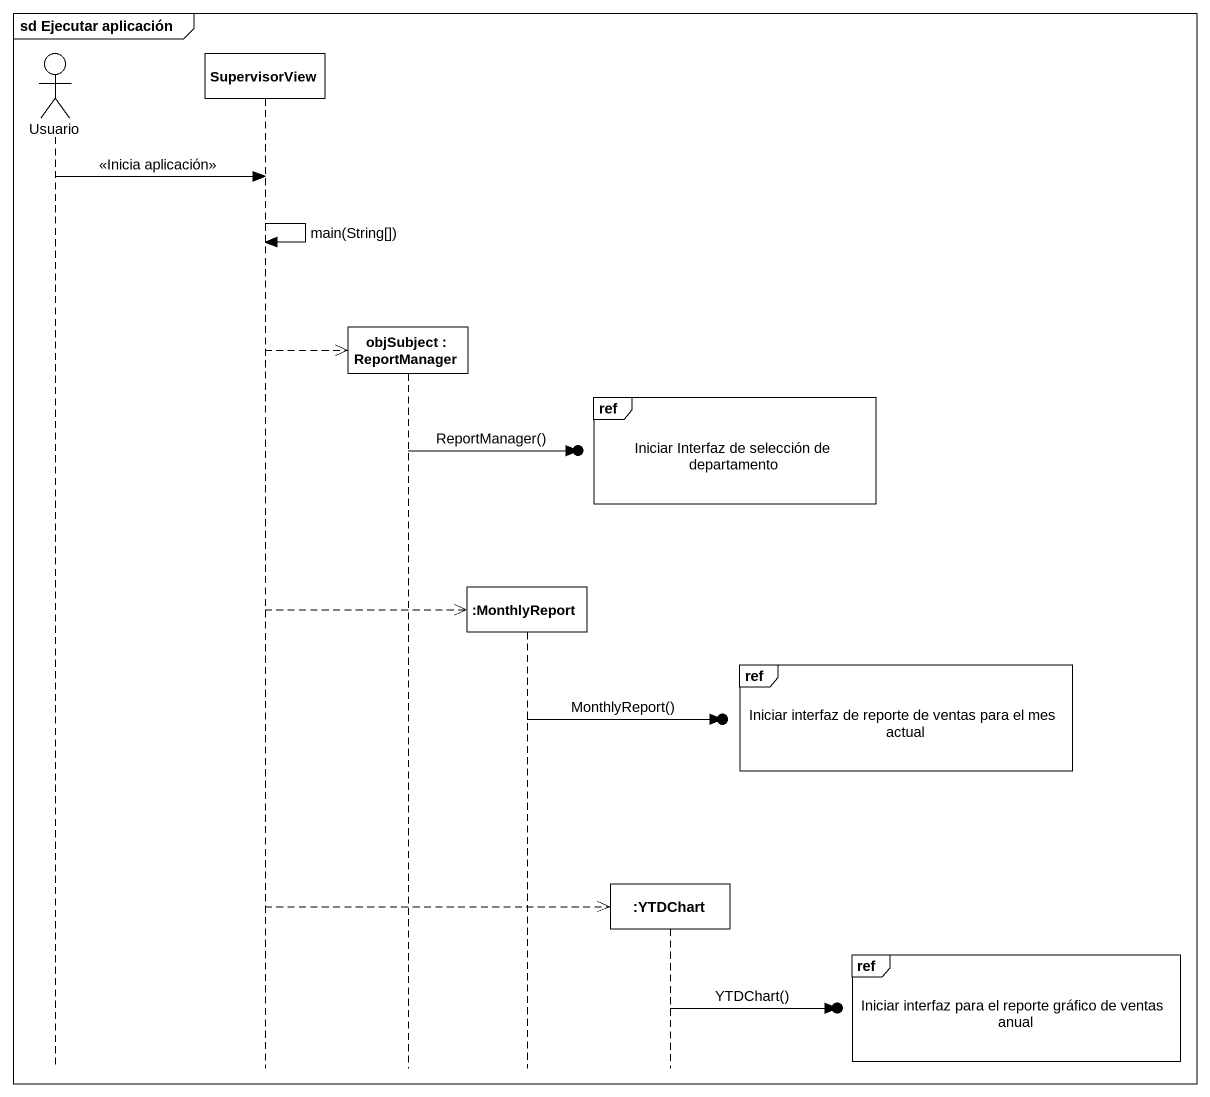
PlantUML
@startuml
mainframe sd Ejecutar aplicación
hide footbox
actor Usuario
participant SupervisorView
participant "objSubject : ReportManager" as objSubject
participant ":MonthlyReport" as MonthlyReport
participant ":YTDChart" as YTDChart

Usuario -> SupervisorView : <<Inicia aplicación>>
SupervisorView -> SupervisorView : main(String[])
SupervisorView -->> objSubject **
ref over YTDChart : Iniciar Interfaz de selección de departamento
objSubject ->o] : ReportManager()
SupervisorView -->> MonthlyReport **
ref over YTDChart : Iniciar interfaz de reporte de ventas para el mes actual
MonthlyReport ->o] : MonthlyReport()
SupervisorView -->> YTDChart **
ref over YTDChart : Iniciar interfaz para el reporte gráfico de ventas anual
YTDChart ->o] : YTDChart()
@enduml
